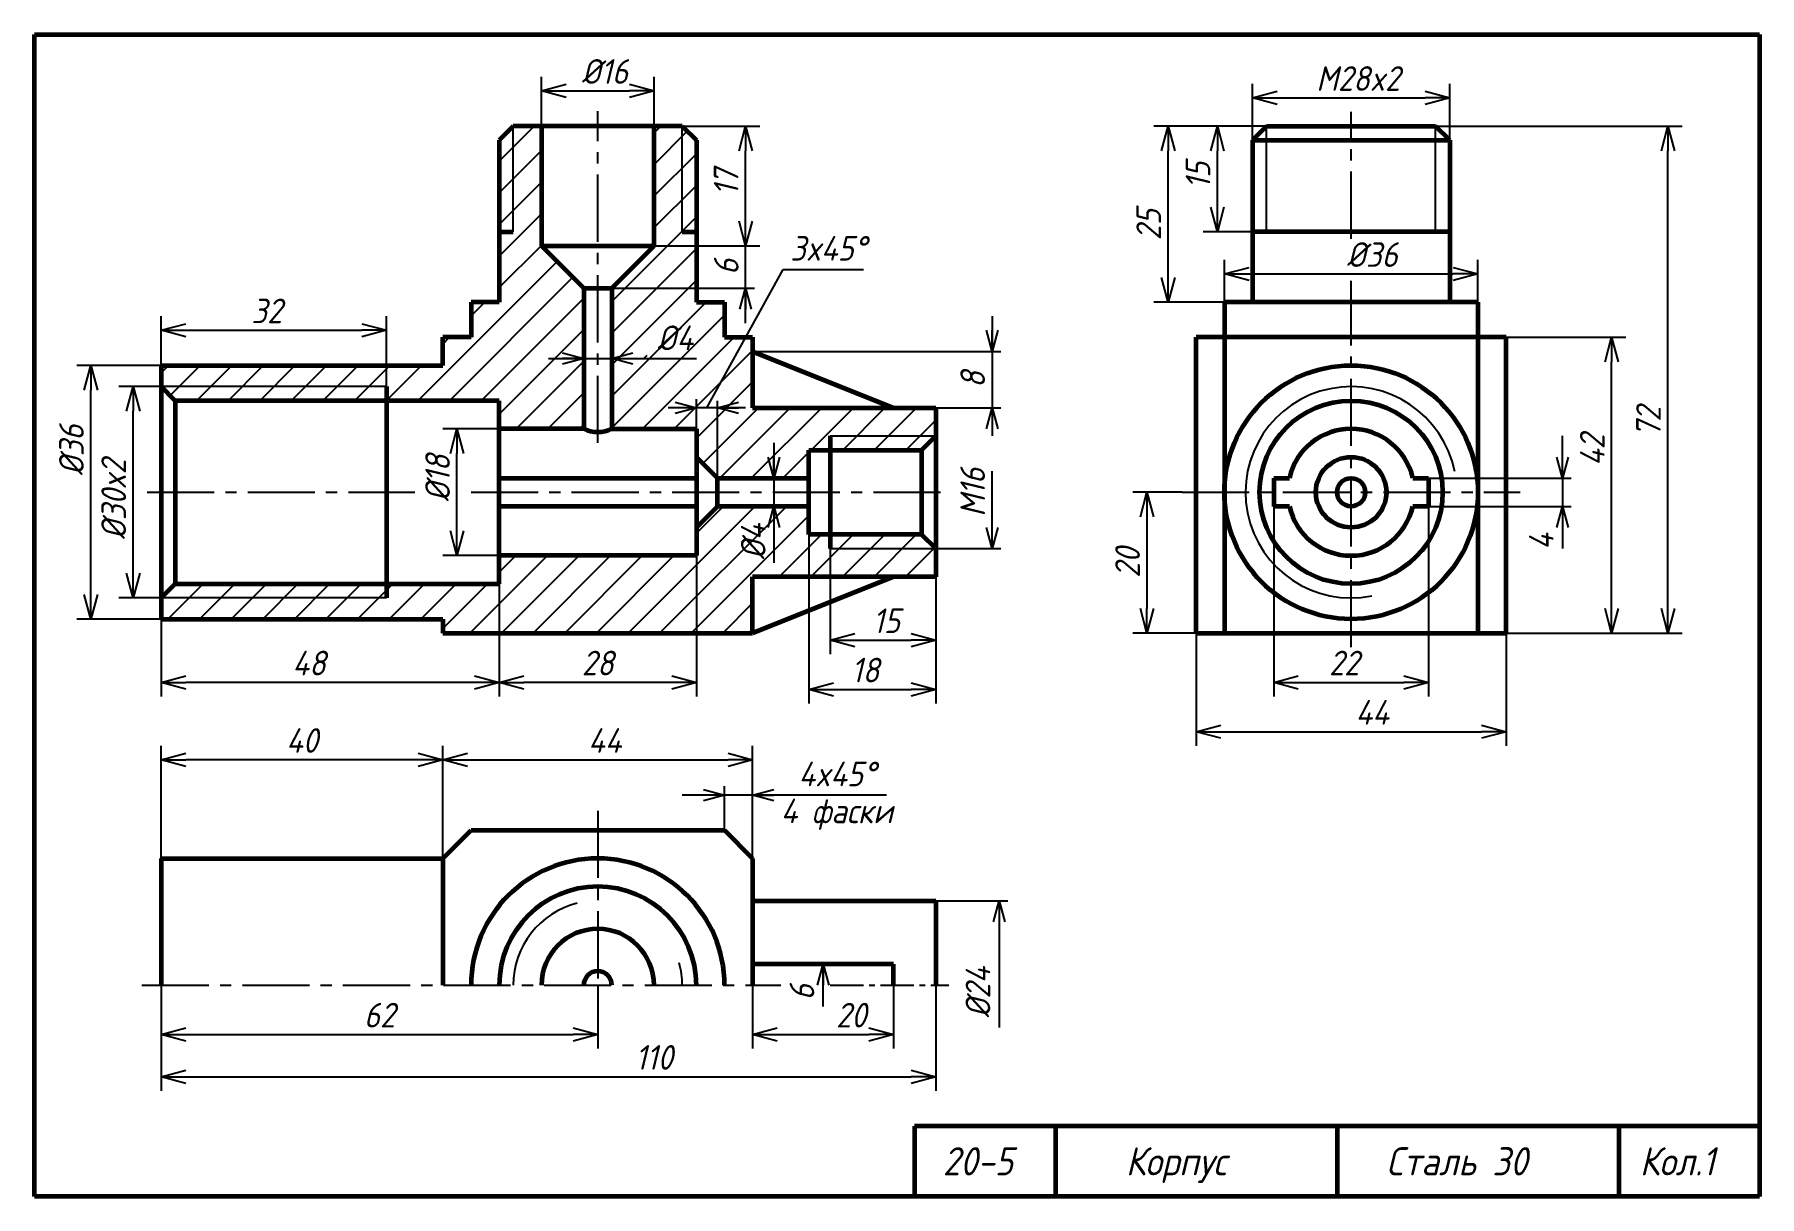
# Model space of a CAD drawing. Header units: millimetres. Extents: x -255 to 513, y 132 to 472.
# Drawn here: x 10 to 255, y 307 to 472 of the extents above; entities that cross this region are included whole.
import ezdxf

# ---------------------------------------------------------------- set-up
doc = ezdxf.new("R2010")
doc.units = ezdxf.units.MM
doc.header["$LTSCALE"] = 0.5
doc.linetypes.add('CENTER2', pattern=[28.575, 19.05, -3.175, 3.175, -3.175])
doc.layers.get('Defpoints').update_dxf_attribs({"color": 5})
doc.styles.get("Standard").update_dxf_attribs({"font": 'isocpeui.ttf', "width": 0.9})
doc.dimstyles.new('Standart 1', dxfattribs={"dimtxt": 3.5, "dimasz": 3.5, "dimexe": 2, "dimexo": 0, "dimgap": 1, "dimtad": 1, "dimtoh": 1, "dimdec": 0, "dimtxsty": 'Standard', "dimblk": 'OPEN30', "dimcen": 2.5, "dimadec": 0, "dimazin": 0, "dimtfac": 1, "dimtdec": 0, "dimtmove": 0, "dimatfit": 3, "dimldrblk": 'DOTSMALL', "dimfxl": 0, "dimarcsym": 0})

# ---------------------------------------------------------------- blocks, each defined once
blk = doc.blocks.new('_Open30')
at = {"color": 0, "linetype": 'ByBlock', "lineweight": -2}
for p, q in [((-1, 0.268), (0, 0)), ((0, 0), (-1, -0.268)), ((0, 0), (-1, 0))]:
    blk.add_line(p, q, dxfattribs=at)
blk = doc.blocks.new('*D129')
at = {"color": 0, "lineweight": -2}
for p, q in [((28, 422), (22, 422)), ((24, 395.5), (24, 418.5)), ((28, 392), (22, 392))]:
    blk.add_line(p, q, dxfattribs=at)
at = {"layer": 'Defpoints', "color": 0}
for p in [(24, 422), (28, 422), (28, 392)]:
    blk.add_point(p, dxfattribs=at)
at = {"color": 0, "lineweight": -2, "xscale": 3.5, "yscale": 3.5, "zscale": 3.5}
for p, rotation in [((24, 422), 90), ((24, 392), 270)]:
    blk.add_blockref('_Open30', p, dxfattribs=dict(at, rotation=rotation))
at = {"color": 0, "lineweight": -3, "insert": (21.25, 406), "char_height": 3.5, "attachment_point": 5, "rotation": 90}
blk.add_mtext('%%c30x2', dxfattribs=at)
blk = doc.blocks.new('_DotSmall')
at = {"color": 0, "linetype": 'ByBlock', "const_width": 0.5}
blk.add_lwpolyline([(-0.0625, 0, 1), (0.0625, 0, 1)], format="xyb", close=True, dxfattribs=at)
blk = doc.blocks.new('*D130')
at = {"color": 0, "lineweight": -2}
for p, q in [((28, 425), (28, 432)), ((60, 422), (60, 432)), ((31.5, 430), (56.5, 430))]:
    blk.add_line(p, q, dxfattribs=at)
at = {"layer": 'Defpoints', "color": 0}
for p in [(60, 430), (28, 425), (60, 422)]:
    blk.add_point(p, dxfattribs=at)
at = {"color": 0, "lineweight": -2, "xscale": 3.5, "yscale": 3.5, "zscale": 3.5, "rotation": 180}
blk.add_blockref('_Open30', (28, 430), dxfattribs=at)
at = {"color": 0, "lineweight": -2, "xscale": 3.5, "yscale": 3.5, "zscale": 3.5}
blk.add_blockref('_Open30', (60, 430), dxfattribs=at)
at = {"color": 0, "lineweight": -3, "insert": (43, 432.75), "char_height": 3.5, "attachment_point": 5}
blk.add_mtext('32', dxfattribs=at)
blk = doc.blocks.new('*D131')
at = {"color": 0, "lineweight": -2}
for p, q in [((28, 425), (16, 425)), ((18, 392.5), (18, 421.5)), ((28, 389), (16, 389))]:
    blk.add_line(p, q, dxfattribs=at)
at = {"layer": 'Defpoints', "color": 0}
for p in [(18, 425), (28, 425), (28, 389)]:
    blk.add_point(p, dxfattribs=at)
at = {"color": 0, "lineweight": -2, "xscale": 3.5, "yscale": 3.5, "zscale": 3.5}
for p, rotation in [((18, 425), 90), ((18, 389), 270)]:
    blk.add_blockref('_Open30', p, dxfattribs=dict(at, rotation=rotation))
at = {"color": 0, "lineweight": -3, "insert": (15.25, 413), "char_height": 3.5, "attachment_point": 5, "rotation": 90}
blk.add_mtext('%%c36', dxfattribs=at)
blk = doc.blocks.new('*D132')
at = {"color": 0, "lineweight": -2}
for p, q in [((183, 457), (183, 465)), ((211, 457), (211, 465)), ((186.5, 463), (207.5, 463))]:
    blk.add_line(p, q, dxfattribs=at)
at = {"layer": 'Defpoints', "color": 0}
for p in [(211, 463), (183, 457), (211, 457)]:
    blk.add_point(p, dxfattribs=at)
at = {"color": 0, "lineweight": -2, "xscale": 3.5, "yscale": 3.5, "zscale": 3.5, "rotation": 180}
blk.add_blockref('_Open30', (183, 463), dxfattribs=at)
at = {"color": 0, "lineweight": -2, "xscale": 3.5, "yscale": 3.5, "zscale": 3.5}
blk.add_blockref('_Open30', (211, 463), dxfattribs=at)
at = {"color": 0, "lineweight": -3, "insert": (198, 465.75), "char_height": 3.5, "attachment_point": 5}
blk.add_mtext('M28x2', dxfattribs=at)
blk = doc.blocks.new('*D133')
at = {"color": 0, "lineweight": -2}
for p, q in [((185, 459), (176, 459)), ((178, 447.5), (178, 455.5)), ((183, 444), (176, 444))]:
    blk.add_line(p, q, dxfattribs=at)
at = {"layer": 'Defpoints', "color": 0}
for p in [(178, 459), (185, 459), (183, 444)]:
    blk.add_point(p, dxfattribs=at)
at = {"color": 0, "lineweight": -2, "xscale": 3.5, "yscale": 3.5, "zscale": 3.5}
for p, rotation in [((178, 459), 90), ((178, 444), 270)]:
    blk.add_blockref('_Open30', p, dxfattribs=dict(at, rotation=rotation))
at = {"color": 0, "lineweight": -3, "insert": (175.25, 452), "char_height": 3.5, "attachment_point": 5, "rotation": 90}
blk.add_mtext('15', dxfattribs=at)
blk = doc.blocks.new('*D134')
at = {"color": 0, "lineweight": -2}
for p, q in [((209, 459), (244, 459)), ((242, 390.5), (242, 455.5)), ((219, 387), (244, 387))]:
    blk.add_line(p, q, dxfattribs=at)
at = {"layer": 'Defpoints', "color": 0}
for p in [(209, 459), (242, 459), (219, 387)]:
    blk.add_point(p, dxfattribs=at)
at = {"color": 0, "lineweight": -2, "xscale": 3.5, "yscale": 3.5, "zscale": 3.5}
for p, rotation in [((242, 459), 90), ((242, 387), 270)]:
    blk.add_blockref('_Open30', p, dxfattribs=dict(at, rotation=rotation))
at = {"color": 0, "lineweight": -3, "insert": (239.23, 417), "char_height": 3.5, "attachment_point": 5, "rotation": 90}
blk.add_mtext('72', dxfattribs=at)
blk = doc.blocks.new('*D135')
at = {"color": 0, "lineweight": -2}
for p, q in [((173, 407), (166, 407)), ((168, 403.5), (168, 390.5)), ((175, 387), (166, 387))]:
    blk.add_line(p, q, dxfattribs=at)
at = {"layer": 'Defpoints', "color": 0}
for p in [(173, 407), (168, 387), (175, 387)]:
    blk.add_point(p, dxfattribs=at)
at = {"color": 0, "lineweight": -2, "xscale": 3.5, "yscale": 3.5, "zscale": 3.5}
for p, rotation in [((168, 407), 90), ((168, 387), 270)]:
    blk.add_blockref('_Open30', p, dxfattribs=dict(at, rotation=rotation))
at = {"color": 0, "lineweight": -3, "insert": (165.25, 397), "char_height": 3.5, "attachment_point": 5, "rotation": 90}
blk.add_mtext('20', dxfattribs=at)
blk = doc.blocks.new('*D136')
at = {"color": 0, "lineweight": -2}
for p, q in [((186, 405), (186, 378)), ((208, 405), (208, 378)), ((189.5, 380), (204.5, 380))]:
    blk.add_line(p, q, dxfattribs=at)
at = {"layer": 'Defpoints', "color": 0}
for p in [(186, 405), (208, 405), (208, 380)]:
    blk.add_point(p, dxfattribs=at)
at = {"color": 0, "lineweight": -2, "xscale": 3.5, "yscale": 3.5, "zscale": 3.5, "rotation": 180}
blk.add_blockref('_Open30', (186, 380), dxfattribs=at)
at = {"color": 0, "lineweight": -2, "xscale": 3.5, "yscale": 3.5, "zscale": 3.5}
blk.add_blockref('_Open30', (208, 380), dxfattribs=at)
at = {"color": 0, "lineweight": -3, "insert": (196, 382.75), "char_height": 3.5, "attachment_point": 5}
blk.add_mtext('22', dxfattribs=at)
blk = doc.blocks.new('*D137')
at = {"color": 0, "lineweight": -2}
for p, q in [((175, 387), (175, 371)), ((219, 387), (219, 371)), ((178.5, 373), (215.5, 373))]:
    blk.add_line(p, q, dxfattribs=at)
at = {"layer": 'Defpoints', "color": 0}
for p in [(175, 387), (219, 387), (219, 373)]:
    blk.add_point(p, dxfattribs=at)
at = {"color": 0, "lineweight": -2, "xscale": 3.5, "yscale": 3.5, "zscale": 3.5, "rotation": 180}
blk.add_blockref('_Open30', (175, 373), dxfattribs=at)
at = {"color": 0, "lineweight": -2, "xscale": 3.5, "yscale": 3.5, "zscale": 3.5}
blk.add_blockref('_Open30', (219, 373), dxfattribs=at)
at = {"color": 0, "lineweight": -3, "insert": (200, 375.75), "char_height": 3.5, "attachment_point": 5}
blk.add_mtext('44', dxfattribs=at)
blk = doc.blocks.new('*D138')
at = {"color": 0, "lineweight": -2}
for p, q in [((28, 337), (28, 328)), ((90, 337), (90, 328)), ((31.5, 330), (86.5, 330))]:
    blk.add_line(p, q, dxfattribs=at)
at = {"layer": 'Defpoints', "color": 0}
for p in [(28, 337), (90, 337), (90, 330)]:
    blk.add_point(p, dxfattribs=at)
at = {"color": 0, "lineweight": -2, "xscale": 3.5, "yscale": 3.5, "zscale": 3.5, "rotation": 180}
blk.add_blockref('_Open30', (28, 330), dxfattribs=at)
at = {"color": 0, "lineweight": -2, "xscale": 3.5, "yscale": 3.5, "zscale": 3.5}
blk.add_blockref('_Open30', (90, 330), dxfattribs=at)
at = {"color": 0, "lineweight": -3, "insert": (59, 332.75), "char_height": 3.5, "attachment_point": 5}
blk.add_mtext('62', dxfattribs=at)
blk = doc.blocks.new('*D139')
at = {"color": 0, "lineweight": -2}
for p, q in [((138, 337), (138, 322)), ((28, 330), (28, 322)), ((31.5, 324), (134.5, 324))]:
    blk.add_line(p, q, dxfattribs=at)
at = {"layer": 'Defpoints', "color": 0}
for p in [(138, 337), (28, 330), (138, 324)]:
    blk.add_point(p, dxfattribs=at)
at = {"color": 0, "lineweight": -2, "xscale": 3.5, "yscale": 3.5, "zscale": 3.5, "rotation": 180}
blk.add_blockref('_Open30', (28, 324), dxfattribs=at)
at = {"color": 0, "lineweight": -2, "xscale": 3.5, "yscale": 3.5, "zscale": 3.5}
blk.add_blockref('_Open30', (138, 324), dxfattribs=at)
at = {"color": 0, "lineweight": -3, "insert": (98, 326.75), "char_height": 3.5, "attachment_point": 5}
blk.add_mtext('110', dxfattribs=at)
blk = doc.blocks.new('*D140')
at = {"color": 0, "lineweight": -2}
for p, q in [((76, 416), (68, 416)), ((70, 401.5), (70, 412.5)), ((76, 398), (68, 398))]:
    blk.add_line(p, q, dxfattribs=at)
at = {"layer": 'Defpoints', "color": 0}
for p in [(70, 416), (76, 416), (76, 398)]:
    blk.add_point(p, dxfattribs=at)
at = {"color": 0, "lineweight": -2, "xscale": 3.5, "yscale": 3.5, "zscale": 3.5}
for p, rotation in [((70, 416), 90), ((70, 398), 270)]:
    blk.add_blockref('_Open30', p, dxfattribs=dict(at, rotation=rotation))
at = {"color": 0, "lineweight": -3, "insert": (67.25, 409), "char_height": 3.5, "attachment_point": 5, "rotation": 90}
blk.add_mtext('%%c18', dxfattribs=at)
blk = doc.blocks.new('*D141')
at = {"color": 0, "lineweight": -2}
for p, q in [((68, 355), (68, 371)), ((112, 355), (112, 371)), ((71.5, 369), (108.5, 369))]:
    blk.add_line(p, q, dxfattribs=at)
at = {"layer": 'Defpoints', "color": 0}
for p in [(112, 369), (68, 355), (112, 355)]:
    blk.add_point(p, dxfattribs=at)
at = {"color": 0, "lineweight": -2, "xscale": 3.5, "yscale": 3.5, "zscale": 3.5, "rotation": 180}
blk.add_blockref('_Open30', (68, 369), dxfattribs=at)
at = {"color": 0, "lineweight": -2, "xscale": 3.5, "yscale": 3.5, "zscale": 3.5}
blk.add_blockref('_Open30', (112, 369), dxfattribs=at)
at = {"color": 0, "lineweight": -3, "insert": (91, 371.75), "char_height": 3.5, "attachment_point": 5}
blk.add_mtext('44', dxfattribs=at)
blk = doc.blocks.new('*D142')
at = {"color": 0, "lineweight": -2}
for p, q in [((219, 429), (236, 429)), ((234, 390.5), (234, 425.5)), ((232, 387), (236, 387))]:
    blk.add_line(p, q, dxfattribs=at)
at = {"layer": 'Defpoints', "color": 0}
for p in [(219, 429), (234, 429), (232, 387)]:
    blk.add_point(p, dxfattribs=at)
at = {"color": 0, "lineweight": -2, "xscale": 3.5, "yscale": 3.5, "zscale": 3.5}
for p, rotation in [((234, 429), 90), ((234, 387), 270)]:
    blk.add_blockref('_Open30', p, dxfattribs=dict(at, rotation=rotation))
at = {"color": 0, "lineweight": -3, "insert": (231.25, 413), "char_height": 3.5, "attachment_point": 5, "rotation": 90}
blk.add_mtext('42', dxfattribs=at)
blk = doc.blocks.new('*D143')
at = {"color": 0, "lineweight": -2}
for p, q in [((28, 394), (28, 378)), ((76, 394), (76, 378)), ((72.5, 380), (31.5, 380))]:
    blk.add_line(p, q, dxfattribs=at)
at = {"layer": 'Defpoints', "color": 0}
for p in [(28, 394), (76, 394), (28, 380)]:
    blk.add_point(p, dxfattribs=at)
at = {"color": 0, "lineweight": -2, "xscale": 3.5, "yscale": 3.5, "zscale": 3.5, "rotation": 180}
blk.add_blockref('_Open30', (28, 380), dxfattribs=at)
at = {"color": 0, "lineweight": -2, "xscale": 3.5, "yscale": 3.5, "zscale": 3.5}
blk.add_blockref('_Open30', (76, 380), dxfattribs=at)
at = {"color": 0, "lineweight": -3, "insert": (49, 382.75), "char_height": 3.5, "attachment_point": 5}
blk.add_mtext('48', dxfattribs=at)
blk = doc.blocks.new('*D144')
at = {"color": 0, "lineweight": -2}
for p, q in [((179, 459), (169, 459)), ((171, 437.5), (171, 455.5)), ((179, 434), (169, 434))]:
    blk.add_line(p, q, dxfattribs=at)
at = {"layer": 'Defpoints', "color": 0}
for p in [(171, 459), (179, 459), (179, 434)]:
    blk.add_point(p, dxfattribs=at)
at = {"color": 0, "lineweight": -2, "xscale": 3.5, "yscale": 3.5, "zscale": 3.5}
for p, rotation in [((171, 459), 90), ((171, 434), 270)]:
    blk.add_blockref('_Open30', p, dxfattribs=dict(at, rotation=rotation))
at = {"color": 0, "lineweight": -3, "insert": (168.25, 445), "char_height": 3.5, "attachment_point": 5, "rotation": 90}
blk.add_mtext('25', dxfattribs=at)
blk = doc.blocks.new('*D145')
at = {"color": 0, "lineweight": -2}
for p, q in [((82, 459), (82, 466)), ((98, 459), (98, 466)), ((85.5, 464), (94.5, 464))]:
    blk.add_line(p, q, dxfattribs=at)
at = {"layer": 'Defpoints', "color": 0}
for p in [(98, 464), (82, 459), (98, 459)]:
    blk.add_point(p, dxfattribs=at)
at = {"color": 0, "lineweight": -2, "xscale": 3.5, "yscale": 3.5, "zscale": 3.5, "rotation": 180}
blk.add_blockref('_Open30', (82, 464), dxfattribs=at)
at = {"color": 0, "lineweight": -2, "xscale": 3.5, "yscale": 3.5, "zscale": 3.5}
blk.add_blockref('_Open30', (98, 464), dxfattribs=at)
at = {"color": 0, "lineweight": -3, "insert": (91, 466.75), "char_height": 3.5, "attachment_point": 5}
blk.add_mtext('%%c16', dxfattribs=at)
blk = doc.blocks.new('*D146')
at = {"color": 0, "lineweight": -2}
for p, q in [((102, 459), (113, 459)), ((111, 445.5), (111, 455.5)), ((98, 442), (113, 442))]:
    blk.add_line(p, q, dxfattribs=at)
at = {"layer": 'Defpoints', "color": 0}
for p in [(102, 459), (111, 459), (98, 442)]:
    blk.add_point(p, dxfattribs=at)
at = {"color": 0, "lineweight": -2, "xscale": 3.5, "yscale": 3.5, "zscale": 3.5}
for p, rotation in [((111, 459), 90), ((111, 442), 270)]:
    blk.add_blockref('_Open30', p, dxfattribs=dict(at, rotation=rotation))
at = {"color": 0, "lineweight": -3, "insert": (108.23, 451), "char_height": 3.5, "attachment_point": 5, "rotation": 90}
blk.add_mtext('17', dxfattribs=at)
blk = doc.blocks.new('*D147')
at = {"color": 0, "lineweight": -2}
for p, q in [((28, 355), (28, 371)), ((68, 355), (68, 371)), ((64.5, 369), (31.5, 369))]:
    blk.add_line(p, q, dxfattribs=at)
at = {"layer": 'Defpoints', "color": 0}
for p in [(28, 369), (28, 355), (68, 355)]:
    blk.add_point(p, dxfattribs=at)
at = {"color": 0, "lineweight": -2, "xscale": 3.5, "yscale": 3.5, "zscale": 3.5, "rotation": 180}
blk.add_blockref('_Open30', (28, 369), dxfattribs=at)
at = {"color": 0, "lineweight": -2, "xscale": 3.5, "yscale": 3.5, "zscale": 3.5}
blk.add_blockref('_Open30', (68, 369), dxfattribs=at)
at = {"color": 0, "lineweight": -3, "insert": (48, 371.75), "char_height": 3.5, "attachment_point": 5}
blk.add_mtext('40', dxfattribs=at)
blk = doc.blocks.new('*D148')
at = {"color": 0, "lineweight": -2}
for p, q in [((179, 434), (179, 440)), ((215, 434), (215, 440)), ((182.5, 438), (211.5, 438))]:
    blk.add_line(p, q, dxfattribs=at)
at = {"layer": 'Defpoints', "color": 0}
for p in [(215, 438), (179, 434), (215, 434)]:
    blk.add_point(p, dxfattribs=at)
at = {"color": 0, "lineweight": -2, "xscale": 3.5, "yscale": 3.5, "zscale": 3.5, "rotation": 180}
blk.add_blockref('_Open30', (179, 438), dxfattribs=at)
at = {"color": 0, "lineweight": -2, "xscale": 3.5, "yscale": 3.5, "zscale": 3.5}
blk.add_blockref('_Open30', (215, 438), dxfattribs=at)
at = {"color": 0, "lineweight": -3, "insert": (200, 440.75), "char_height": 3.5, "attachment_point": 5}
blk.add_mtext('%%C36', dxfattribs=at)
blk = doc.blocks.new('*D149')
at = {"color": 0, "lineweight": -2}
for p, q in [((76, 398), (76, 378)), ((104, 398), (104, 378)), ((100.5, 380), (79.5, 380))]:
    blk.add_line(p, q, dxfattribs=at)
at = {"layer": 'Defpoints', "color": 0}
for p in [(76, 398), (104, 398), (76, 380)]:
    blk.add_point(p, dxfattribs=at)
at = {"color": 0, "lineweight": -2, "xscale": 3.5, "yscale": 3.5, "zscale": 3.5, "rotation": 180}
blk.add_blockref('_Open30', (76, 380), dxfattribs=at)
at = {"color": 0, "lineweight": -2, "xscale": 3.5, "yscale": 3.5, "zscale": 3.5}
blk.add_blockref('_Open30', (104, 380), dxfattribs=at)
at = {"color": 0, "lineweight": -3, "insert": (90, 382.75), "char_height": 3.5, "attachment_point": 5}
blk.add_mtext('28', dxfattribs=at)
blk = doc.blocks.new('*D150')
at = {"color": 0, "lineweight": -2}
for p, q in [((123, 399), (123, 384)), ((138, 399), (138, 384)), ((126.5, 386), (134.5, 386))]:
    blk.add_line(p, q, dxfattribs=at)
at = {"layer": 'Defpoints', "color": 0}
for p in [(123, 399), (138, 399), (138, 386)]:
    blk.add_point(p, dxfattribs=at)
at = {"color": 0, "lineweight": -2, "xscale": 3.5, "yscale": 3.5, "zscale": 3.5, "rotation": 180}
blk.add_blockref('_Open30', (123, 386), dxfattribs=at)
at = {"color": 0, "lineweight": -2, "xscale": 3.5, "yscale": 3.5, "zscale": 3.5}
blk.add_blockref('_Open30', (138, 386), dxfattribs=at)
at = {"color": 0, "lineweight": -3, "insert": (131, 388.75), "char_height": 3.5, "attachment_point": 5}
blk.add_mtext('15', dxfattribs=at)
blk = doc.blocks.new('*D151')
at = {"color": 0, "lineweight": -2}
for p, q in [((120, 401), (120, 377)), ((138, 401), (138, 377)), ((123.5, 379), (134.5, 379))]:
    blk.add_line(p, q, dxfattribs=at)
at = {"layer": 'Defpoints', "color": 0}
for p in [(120, 401), (138, 401), (138, 379)]:
    blk.add_point(p, dxfattribs=at)
at = {"color": 0, "lineweight": -2, "xscale": 3.5, "yscale": 3.5, "zscale": 3.5, "rotation": 180}
blk.add_blockref('_Open30', (120, 379), dxfattribs=at)
at = {"color": 0, "lineweight": -2, "xscale": 3.5, "yscale": 3.5, "zscale": 3.5}
blk.add_blockref('_Open30', (138, 379), dxfattribs=at)
at = {"color": 0, "lineweight": -3, "insert": (128, 381.75), "char_height": 3.5, "attachment_point": 5}
blk.add_mtext('18', dxfattribs=at)
blk = doc.blocks.new('*D152')
at = {"color": 0, "lineweight": -2}
for p, q in [((112, 337), (112, 328)), ((132, 337), (132, 328)), ((115.5, 330), (128.5, 330))]:
    blk.add_line(p, q, dxfattribs=at)
at = {"layer": 'Defpoints', "color": 0}
for p in [(112, 337), (132, 337), (132, 330)]:
    blk.add_point(p, dxfattribs=at)
at = {"color": 0, "lineweight": -2, "xscale": 3.5, "yscale": 3.5, "zscale": 3.5, "rotation": 180}
blk.add_blockref('_Open30', (112, 330), dxfattribs=at)
at = {"color": 0, "lineweight": -2, "xscale": 3.5, "yscale": 3.5, "zscale": 3.5}
blk.add_blockref('_Open30', (132, 330), dxfattribs=at)
at = {"color": 0, "lineweight": -3, "insert": (126, 332.75), "char_height": 3.5, "attachment_point": 5}
blk.add_mtext('20', dxfattribs=at)

msp = doc.modelspace()

# ---------------------------------------------------------------- hatches: boundary and pattern name
at = {"lineweight": -3}
h = msp.add_hatch(dxfattribs=at)
h.set_pattern_fill('ANSI31', color=256, style=0)
h.set_pattern_definition([(45, (19, -52), (-2.245064, 2.245064), [])])
h.paths.add_polyline_path([(82, 459), (78, 459), (78, 444), (76, 444), (76, 434), (72, 434), (72, 429), (68.12, 429), (68, 428.88), (68, 425), (28.2, 425), (28, 424.8), (28, 422), (60, 422), (60, 420), (76, 420), (76, 416), (88, 416), (88, 436), (82, 442)])
h.paths.add_polyline_path([(78, 459), (76, 457), (76, 444), (78, 444)], flags=17)
h.paths.add_polyline_path([(102, 459), (98.12, 459), (98, 458.88), (98, 442), (92, 436), (104, 436), (104, 444), (102, 444)])
h.paths.add_polyline_path([(104, 457), (102, 459), (102, 444), (104, 444)], flags=17)
h.paths.add_polyline_path([(108, 434), (104, 434), (104, 436), (92, 436), (92, 426), (92.08, 426.02), (92, 425.94), (92, 424), (92, 416), (104, 416), (104, 412), (107, 409), (119.96, 409), (120, 409.04), (120, 413), (123, 413), (123, 415), (138, 415), (138, 419), (112, 419), (112, 429), (108, 429)])
h.paths.add_polyline_path([(138, 415), (123, 415), (123, 413), (136, 413)], flags=17)
h.paths.add_polyline_path([(136, 401), (123, 401), (123, 399), (138, 399)], flags=17)
h.paths.add_polyline_path([(138, 399), (123, 399), (123, 401), (120, 401), (120, 405), (107, 405), (104, 402), (104, 398), (76, 398), (76, 394), (60.06, 394), (60, 393.94), (60, 392), (28, 392), (28, 389), (68, 389), (68, 387), (111.43, 387), (112, 387.57), (112, 395), (138, 395)])
h.paths.add_polyline_path([(60, 394), (30, 394), (28, 392), (60, 392)], flags=16)
h.paths.add_polyline_path([(60, 422), (28, 422), (30, 420), (60, 420)], flags=17)
h.paths.add_polyline_path([(97.81, 431.55), (104.19, 431.55), (104.19, 426.3), (97.81, 426.3)], flags=24)
h.paths.add_polyline_path([(109.45, 396.81), (109.45, 403.19), (114.7, 403.19), (114.7, 396.81)], flags=24)

# ---------------------------------------------------------------- linework, layer by layer
at = {"color": 7, "lineweight": 60}
for p, q in [((10, 307), (10, 472)), ((10, 472), (255, 472)), ((255, 472), (255, 307)), ((78, 459), (76, 457)), ((102, 459), (78, 459)), ((82, 459), (82, 442)), ((98, 442), (98, 459)), ((102, 459), (104, 457)), ((185, 459), (183, 457)), ((185, 459), (209, 459)), ((211, 457), (209, 459)), ((76, 457), (76, 434)), ((104, 457), (104, 434)), ((183, 457), (183, 434)), ((183, 457), (211, 457)), ((211, 457), (211, 434)), ((76, 444), (78, 444)), ((102, 444), (104, 444)), ((211, 444), (183, 444)), ((82, 442), (98, 442)), ((82, 442), (88, 436)), ((92, 436), (98, 442)), ((76, 434), (72, 434)), ((72, 434), (72, 429)), ((88, 436), (92, 436)), ((88, 436), (88, 416)), ((92, 436), (92, 416)), ((104, 434), (108, 434)), ((108, 434), (108, 429)), ((215, 434), (179, 434)), ((179, 434), (179, 387)), ((215, 434), (215, 387)), ((72, 429), (68, 429)), ((68, 425), (68, 429)), ((108, 429), (112, 429)), ((112, 429), (112, 419)), ((219, 429), (175, 429)), ((175, 387), (175, 429)), ((219, 387), (219, 429)), ((112, 427), (132, 419)), ((28, 425), (68, 425)), ((28, 425), (28, 389)), ((30, 420), (28, 422)), ((60, 422), (60, 392)), ((76, 420), (30, 420)), ((30, 420), (30, 394)), ((76, 394), (76, 420)), ((112, 419), (138, 419)), ((138, 419), (138, 395)), ((88, 416), (76, 416)), ((92, 416), (104, 416)), ((104, 416), (104, 398)), ((123, 415), (123, 399)), ((136, 413), (138, 415)), ((104, 412), (107, 409)), ((120, 413), (136, 413)), ((120, 401), (120, 413)), ((136, 413), (136, 401)), ((76, 409), (104, 409)), ((107, 409), (120, 409)), ((107, 405), (107, 409)), ((186, 409), (188.23, 409)), ((186, 409), (186, 405)), ((205.77, 409), (208, 409)), ((208, 409), (208, 405)), ((104, 405), (76, 405)), ((107, 405), (104, 402)), ((120, 405), (107, 405)), ((188.23, 405), (186, 405)), ((208, 405), (205.77, 405)), ((136, 401), (120, 401)), ((136, 401), (138, 399)), ((104, 398), (76, 398)), ((112, 387), (112, 395)), ((138, 395), (112, 395)), ((132, 395), (112, 387)), ((30, 394), (28, 392)), ((30, 394), (76, 394)), ((28, 389), (68, 389)), ((68, 389), (68, 387)), ((68, 387), (112, 387)), ((175, 387), (219, 387)), ((68, 355), (72, 359)), ((72, 359), (108, 359)), ((108, 359), (112, 355)), ((28, 355), (28, 337)), ((28, 355), (68, 355)), ((68, 355), (68, 337)), ((112, 355), (112, 337)), ((112, 349), (138, 349)), ((138, 349), (138, 337)), ((132, 340), (112, 340)), ((132, 337), (132, 340)), ((255, 317), (135, 317)), ((135, 317), (135, 307)), ((155, 317), (155, 307)), ((195, 317), (195, 307)), ((235, 317), (235, 307)), ((255, 307), (10, 307))]:
    msp.add_line(p, q, dxfattribs=at)
at = {"color": 7, "linetype": 'CENTER2', "lineweight": -3}
for p, q in [((90, 414), (90, 461.11)), ((197, 443), (197, 461)), ((197, 385), (197, 437)), ((26, 407), (64, 407)), ((72, 407), (140, 407)), ((173, 407), (221, 407)), ((90, 361.78), (90, 334.25)), ((25.24, 337), (116, 337))]:
    msp.add_line(p, q, dxfattribs=at)
at = {"color": 7, "lineweight": -3}
for p, q in [((78, 444), (78, 459)), ((102, 444), (102, 459)), ((185, 444), (185, 459)), ((209, 444), (209, 459)), ((111, 431), (111, 442)), ((105.5, 419), (116.33, 438.64)), ((116.33, 438.64), (127.75, 438.64)), ((92, 436), (112.25, 436)), ((146, 432), (146, 415)), ((88, 424), (88, 427.25)), ((92, 424), (92, 427.25)), ((96.55, 426), (97, 426.45)), ((112, 427), (147.25, 427)), ((83, 426), (104, 426)), ((92, 425.94), (92.06, 426)), ((60, 422), (28, 422)), ((111, 419), (100, 419)), ((138, 419), (147.25, 419)), ((123, 415), (138, 415)), ((227, 412), (227, 415)), ((115, 414), (115, 397)), ((146, 402), (146, 410)), ((115, 409), (113.75, 409)), ((208, 409), (228.25, 409)), ((227, 409), (227, 405)), ((115, 405), (113.75, 405)), ((208, 405), (228.25, 405)), ((227, 402), (227, 399)), ((123, 399), (138, 399)), ((138, 399), (147.25, 399)), ((60, 392), (28, 392)), ((108, 359), (108, 365.25)), ((112, 355), (112, 365.25)), ((131, 364), (102, 364)), ((138, 349), (148.25, 349)), ((147, 346), (147, 331)), ((122, 334), (122, 340))]:
    msp.add_line(p, q, dxfattribs=at)
at = {"color": 7}
for p, q in [((98, 458.88), (98.12, 459)), ((68, 428.88), (68.12, 429)), ((28, 424.8), (28.2, 425)), ((119.96, 409), (120, 409.04)), ((60, 393.94), (60.06, 394)), ((111.43, 387), (112, 387.57))]:
    msp.add_line(p, q, dxfattribs=at)
at = {"lineweight": -3}
for p, q in [((104, 416), (104, 420.22)), ((107, 409), (107, 419.96))]:
    msp.add_line(p, q, dxfattribs=at)
at = {"color": 7, "linetype": 'CENTER2', "lineweight": -3, "ltscale": 0.5}
msp.add_line((123, 337), (139.84, 337), dxfattribs=at)
at = {"color": 7, "lineweight": 60}
for radius in [18, 13, 5, 2]:
    msp.add_circle((197, 407), radius, dxfattribs=at)
at = {"color": 7, "lineweight": -3}
for centre, radius, start, end in [((197, 407), 15, 11.3099, 281.3099), ((90, 337), 12, 104.0362, 180), ((90, 337), 12, 0, 15.2551)]:
    msp.add_arc(centre, radius, start, end, dxfattribs=at)
at = {"color": 7, "lineweight": 60}
for centre, radius, start, end in [((90, 420.43), 4.86, 245.6868, 294.3132), ((197, 407), 9, 12.8396, 167.1604), ((197, 407), 9, 192.8396, 347.1604), ((90, 337), 18, 0, 180), ((90, 337), 14, 0, 180), ((90, 337), 8, 0, 180), ((90, 337), 2, 0, 180)]:
    msp.add_arc(centre, radius, start, end, dxfattribs=at)

# ---------------------------------------------------------------- block references
at = {"color": 7, "lineweight": -3, "xscale": 3, "yscale": 3, "zscale": 3}
for p, rotation in [((111, 436), 90), ((146, 427), 270), ((92, 426), 180), ((107, 419), 180), ((146, 419), 90), ((115, 409), 270), ((227, 409), 270), ((115, 405), 90), ((227, 405), 90), ((146, 399), 270), ((112, 364), 180), ((147, 349), 90), ((122, 340), 90)]:
    msp.add_blockref('_Open30', p, dxfattribs=dict(at, rotation=rotation))
for p in [(88, 426), (104, 419), (108, 364)]:
    msp.add_blockref('_Open30', p, dxfattribs=at)

# ---------------------------------------------------------------- texts
at = {"color": 7, "lineweight": -3, "width": 0.9}
msp.add_text('4 фаски', height=3.5, dxfattribs=at).set_placement((116, 360))
at = {"color": 7, "width": 0.9}
for s, p in [('20-5', (139, 310)), ('Корпус', (165, 310)), ('Сталь 30', (202, 310)), ('Кол.1', (238, 310))]:
    msp.add_text(s, height=4, dxfattribs=at).set_placement(p)
at = {"color": 7, "lineweight": -3, "char_height": 3.5, "attachment_point": 5}
for s, insert in [('3x45°', (122.75, 441.64)), ('%%c4', (101, 428.93)), ('4x45%%d', (124, 367))]:
    msp.add_mtext(s, dxfattribs=dict(at, insert=insert))
at = {"color": 7, "lineweight": -3, "char_height": 3.5, "attachment_point": 5, "rotation": 90}
for s, insert in [('6', (108.25, 439)), ('8', (143.25, 423)), ('M16', (143.25, 407)), ('%%c4', (112.08, 400)), ('%%c24', (144, 336))]:
    msp.add_mtext(s, dxfattribs=dict(at, insert=insert))
at = {"color": 7, "char_height": 3.5, "attachment_point": 5, "rotation": 90}
for s, insert in [('4', (224, 400)), ('6', (119, 336))]:
    msp.add_mtext(s, dxfattribs=dict(at, insert=insert))

# ---------------------------------------------------------------- dimensions: what is measured, and where the dimension line sits
at = {"color": 7, "lineweight": -3}
for base, p1, p2, text, picture, middle in [((98, 464), (82, 459), (98, 459), '%%c16', '*D145', (91, 464)), ((211, 463), (183, 457), (211, 457), 'M28x2', '*D132', (198, 463)), ((215, 438), (179, 434), (215, 434), '%%C36', '*D148', (200, 438))]:
    dim = msp.add_linear_dim(base=base, p1=p1, p2=p2, text=text, dimstyle='Standart 1', dxfattribs=at)
    dim.commit()
    dim.dimension.update_dxf_attribs({"geometry": picture, "text_midpoint": middle, "dimtype": 160})
for base, p1, p2, picture, middle in [((111, 459), (98, 442), (102, 459), '*D146', (111, 451)), ((171, 459), (179, 434), (179, 459), '*D144', (171, 445)), ((178, 459), (183, 444), (185, 459), '*D133', (178, 452)), ((242, 459), (219, 387), (209, 459), '*D134', (242, 417)), ((234, 429), (232, 387), (219, 429), '*D142', (234, 413)), ((168, 387), (173, 407), (175, 387), '*D135', (168, 397))]:
    dim = msp.add_linear_dim(base=base, p1=p1, p2=p2, angle=90, dimstyle='Standart 1', dxfattribs=at)
    dim.commit()
    dim.dimension.update_dxf_attribs({"geometry": picture, "text_midpoint": middle, "dimtype": 160})
for base, p1, p2, picture, middle in [((60, 430), (28, 425), (60, 422), '*D130', (43, 430)), ((208, 380), (186, 405), (208, 405), '*D136', (196, 380)), ((138, 379), (120, 401), (138, 401), '*D151', (128, 379)), ((76, 380), (104, 398), (76, 398), '*D149', (90, 380)), ((138, 386), (123, 399), (138, 399), '*D150', (131, 386)), ((28, 380), (76, 394), (28, 394), '*D143', (49, 380)), ((219, 373), (175, 387), (219, 387), '*D137', (200, 373)), ((28, 369), (68, 355), (28, 355), '*D147', (48, 369)), ((112, 369), (68, 355), (112, 355), '*D141', (91, 369)), ((90, 330), (28, 337), (90, 337), '*D138', (59, 330)), ((138, 324), (28, 330), (138, 337), '*D139', (98, 324)), ((132, 330), (112, 337), (132, 337), '*D152', (126, 330))]:
    dim = msp.add_linear_dim(base=base, p1=p1, p2=p2, dimstyle='Standart 1', dxfattribs=at)
    dim.commit()
    dim.dimension.update_dxf_attribs({"geometry": picture, "text_midpoint": middle, "dimtype": 160})
for base, p1, p2, text, picture, middle in [((18, 425), (28, 389), (28, 425), '%%c36', '*D131', (18, 413)), ((24, 422), (28, 392), (28, 422), '%%c30x2', '*D129', (24, 406)), ((70, 416), (76, 398), (76, 416), '%%c18', '*D140', (70, 409))]:
    dim = msp.add_linear_dim(base=base, p1=p1, p2=p2, angle=90, text=text, dimstyle='Standart 1', dxfattribs=at)
    dim.commit()
    dim.dimension.update_dxf_attribs({"geometry": picture, "text_midpoint": middle, "dimtype": 160})

doc.saveas('drawing.dxf')
